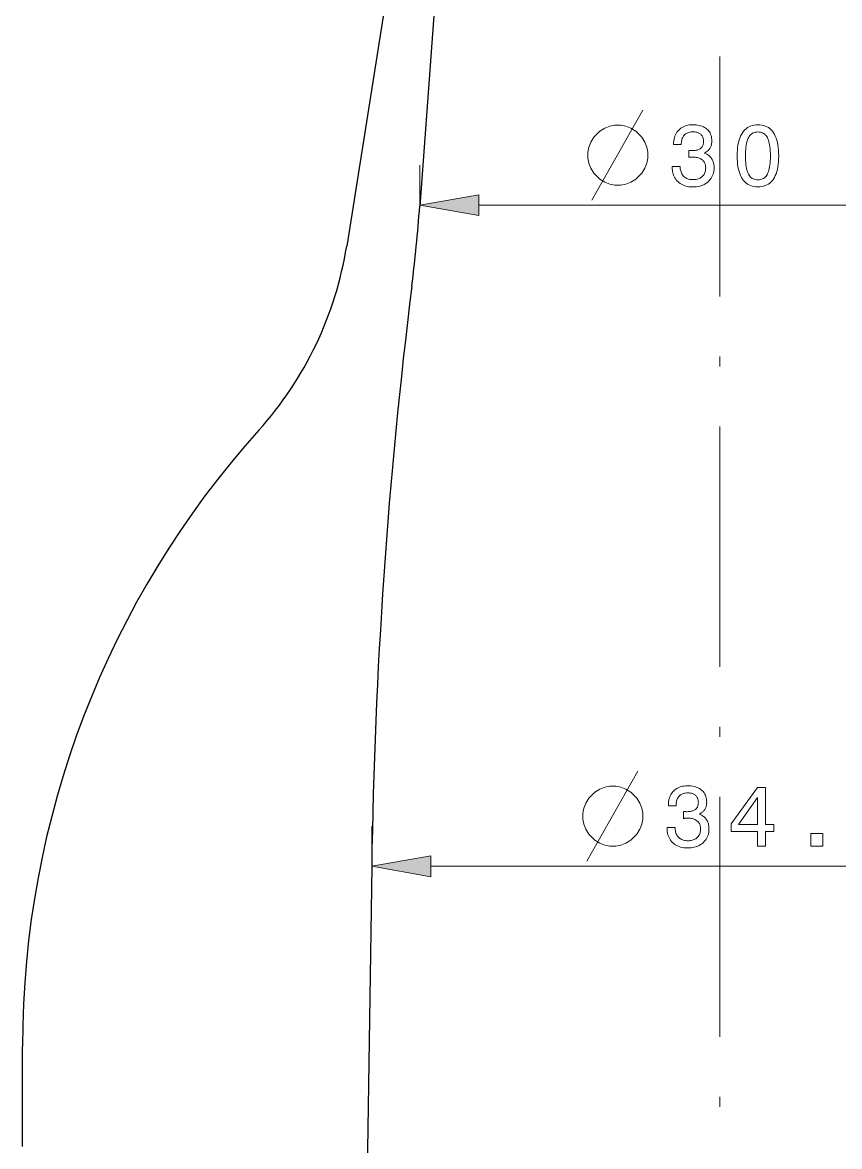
# Model space of a CAD drawing. Extents: x 0 to 297, y 0 to 547.
# Drawn here: x 110.8 to 151.6, y 246.9 to 303 of the extents above; entities that cross this region are included whole.
import ezdxf

# ---------------------------------------------------------------- set-up
doc = ezdxf.new("R2010")
doc.units = 0
doc.linetypes.add('DASHDOT', pattern=[18.5, 12, -3, 0.5, -3])

msp = doc.modelspace()

# ---------------------------------------------------------------- linework, layer by layer
at = {"color": 7, "linetype": 'DASHDOT', "lineweight": 13}
msp.add_line((145.6, 356.838), (145.6, 125.691), dxfattribs=at)
at = {"color": 7, "lineweight": 30}
for p, q in [((132.95, 325.858), (130.6, 293.858)), ((130.773, 315.858), (126.95, 291.858)), ((128.2, 260.858), (127.6, 219.158))]:
    msp.add_line(p, q, dxfattribs=at)
at = {"color": 7, "lineweight": 13, "ltscale": 0.051085}
msp.add_line((130.6, 293.858), (130.6, 295.901), dxfattribs=at)
at = {"color": 7, "lineweight": 13}
for p, q in [((133.555, 293.901), (157.646, 293.901)), ((131.155, 260.865), (160.046, 260.865))]:
    msp.add_line(p, q, dxfattribs=at)
at = {"color": 7, "lineweight": 13, "ltscale": 0.050185}
msp.add_line((128.2, 260.858), (128.2, 262.865), dxfattribs=at)
at = {"color": 7, "lineweight": 30, "ltscale": 0.125}
msp.add_line((110.75, 246.858), (110.75, 251.858), dxfattribs=at)
at = {"color": 7, "lineweight": 13}
for points in [[(139.204, 294.151), (140.904, 297.151), (141.754, 298.651)], [(138.948, 261.115), (140.648, 264.115), (141.498, 265.615)]]:
    msp.add_lwpolyline(points, dxfattribs=at)
for points in [[(140.654, 297.901), (140.354, 297.901), (140.104, 297.851), (139.854, 297.751), (139.604, 297.601), (139.304, 297.301), (139.154, 297.051), (139.054, 296.801), (139.004, 296.551), (139.004, 296.251), (139.054, 296.001), (139.154, 295.751), (139.304, 295.501), (139.604, 295.201), (139.854, 295.051), (140.104, 294.951), (140.354, 294.901), (140.654, 294.901), (140.904, 294.951), (141.154, 295.051), (141.404, 295.201), (141.704, 295.501), (141.854, 295.751), (141.954, 296.001), (142.004, 296.251), (142.004, 296.551), (141.954, 296.801), (141.854, 297.051), (141.704, 297.301), (141.404, 297.601), (141.154, 297.751), (140.904, 297.851)], [(143.215, 295.842), (143.613, 295.842), (143.616, 295.78), (143.622, 295.721), (143.632, 295.665), (143.644, 295.611), (143.66, 295.561), (143.679, 295.513), (143.701, 295.469), (143.727, 295.427), (143.755, 295.388), (143.787, 295.352), (143.822, 295.318), (143.86, 295.289), (143.9, 295.263), (143.943, 295.24), (143.988, 295.221), (144.037, 295.205), (144.088, 295.193), (144.141, 295.185), (144.198, 295.179), (144.256, 295.178), (144.314, 295.179), (144.37, 295.184), (144.422, 295.192), (144.473, 295.203), (144.52, 295.217), (144.566, 295.235), (144.608, 295.255), (144.648, 295.279), (144.686, 295.306), (144.721, 295.336), (144.754, 295.369), (144.782, 295.404), (144.808, 295.441), (144.83, 295.481), (144.849, 295.523), (144.864, 295.568), (144.876, 295.615), (144.884, 295.664), (144.889, 295.716), (144.891, 295.77), (144.889, 295.819), (144.884, 295.866), (144.876, 295.911), (144.864, 295.953), (144.849, 295.993), (144.831, 296.031), (144.809, 296.067), (144.784, 296.101), (144.755, 296.132), (144.723, 296.161), (144.689, 296.188), (144.651, 296.212), (144.611, 296.233), (144.568, 296.251), (144.522, 296.266), (144.473, 296.279), (144.422, 296.289), (144.368, 296.296), (144.312, 296.3), (144.252, 296.301), (144.244, 296.301), (144.235, 296.301), (144.227, 296.301), (144.218, 296.301), (144.209, 296.301), (144.2, 296.301), (144.191, 296.3), (144.182, 296.3), (144.173, 296.3), (144.164, 296.299), (144.154, 296.299), (144.144, 296.298), (144.133, 296.298), (144.122, 296.297), (144.11, 296.297), (144.097, 296.296), (144.084, 296.295), (144.071, 296.294), (144.056, 296.294), (144.041, 296.293), (144.041, 296.632), (144.051, 296.632), (144.06, 296.631), (144.069, 296.631), (144.078, 296.631), (144.087, 296.63), (144.096, 296.63), (144.104, 296.63), (144.113, 296.63), (144.122, 296.629), (144.13, 296.629), (144.138, 296.629), (144.147, 296.629), (144.155, 296.629), (144.163, 296.628), (144.171, 296.628), (144.178, 296.628), (144.186, 296.628), (144.193, 296.628), (144.201, 296.628), (144.208, 296.628), (144.265, 296.629), (144.318, 296.633), (144.369, 296.638), (144.417, 296.646), (144.461, 296.657), (144.503, 296.669), (144.541, 296.684), (144.577, 296.702), (144.61, 296.721), (144.639, 296.743), (144.666, 296.767), (144.69, 296.794), (144.711, 296.823), (144.729, 296.854), (144.744, 296.888), (144.757, 296.924), (144.767, 296.963), (144.774, 297.004), (144.778, 297.048), (144.779, 297.094), (144.778, 297.138), (144.774, 297.181), (144.767, 297.221), (144.758, 297.259), (144.745, 297.295), (144.73, 297.329), (144.713, 297.361), (144.692, 297.391), (144.669, 297.418), (144.643, 297.444), (144.615, 297.467), (144.584, 297.488), (144.551, 297.506), (144.516, 297.522), (144.478, 297.536), (144.437, 297.547), (144.395, 297.555), (144.35, 297.561), (144.302, 297.565), (144.252, 297.566), (144.196, 297.565), (144.143, 297.56), (144.093, 297.552), (144.045, 297.54), (144, 297.526), (143.958, 297.508), (143.919, 297.487), (143.882, 297.462), (143.848, 297.435), (143.817, 297.404), (143.789, 297.37), (143.763, 297.333), (143.741, 297.293), (143.722, 297.25), (143.705, 297.204), (143.692, 297.154), (143.682, 297.102), (143.674, 297.047), (143.67, 296.989), (143.668, 296.927), (143.285, 296.927), (143.285, 296.957), (143.287, 297.043), (143.295, 297.126), (143.308, 297.205), (143.326, 297.281), (143.349, 297.353), (143.377, 297.421), (143.41, 297.486), (143.449, 297.547), (143.492, 297.605), (143.541, 297.659), (143.594, 297.709), (143.65, 297.753), (143.71, 297.792), (143.774, 297.826), (143.841, 297.855), (143.912, 297.879), (143.987, 297.897), (144.065, 297.91), (144.146, 297.918), (144.231, 297.92), (144.321, 297.918), (144.407, 297.912), (144.488, 297.901), (144.566, 297.886), (144.639, 297.867), (144.708, 297.844), (144.773, 297.816), (144.834, 297.784), (144.891, 297.748), (144.944, 297.707), (144.992, 297.663), (145.035, 297.616), (145.073, 297.565), (145.106, 297.51), (145.134, 297.452), (145.156, 297.391), (145.174, 297.327), (145.187, 297.259), (145.194, 297.188), (145.197, 297.113), (145.196, 297.07), (145.193, 297.029), (145.188, 296.988), (145.181, 296.949), (145.173, 296.912), (145.162, 296.875), (145.15, 296.84), (145.135, 296.806), (145.119, 296.773), (145.101, 296.742), (145.081, 296.712), (145.059, 296.683), (145.035, 296.656), (145.009, 296.631), (144.982, 296.606), (144.953, 296.584), (144.922, 296.563), (144.889, 296.543), (144.854, 296.525), (144.817, 296.508), (144.865, 296.489), (144.91, 296.469), (144.952, 296.446), (144.993, 296.421), (145.03, 296.395), (145.066, 296.366), (145.099, 296.335), (145.13, 296.303), (145.159, 296.268), (145.185, 296.232), (145.209, 296.193), (145.23, 296.153), (145.249, 296.111), (145.265, 296.068), (145.279, 296.022), (145.291, 295.975), (145.299, 295.927), (145.306, 295.876), (145.309, 295.824), (145.311, 295.77), (145.308, 295.685), (145.299, 295.604), (145.284, 295.526), (145.263, 295.452), (145.237, 295.381), (145.204, 295.313), (145.166, 295.249), (145.122, 295.188), (145.072, 295.13), (145.015, 295.076), (144.954, 295.027), (144.89, 294.982), (144.821, 294.943), (144.748, 294.909), (144.672, 294.88), (144.591, 294.857), (144.507, 294.839), (144.419, 294.825), (144.327, 294.818), (144.231, 294.815), (144.14, 294.818), (144.053, 294.826), (143.97, 294.839), (143.89, 294.859), (143.814, 294.883), (143.742, 294.913), (143.674, 294.948), (143.609, 294.989), (143.548, 295.035), (143.491, 295.087), (143.439, 295.143), (143.392, 295.203), (143.35, 295.266), (143.314, 295.334), (143.284, 295.404), (143.259, 295.479), (143.24, 295.557), (143.226, 295.638), (143.218, 295.723), (143.215, 295.812)], [(146.462, 296.365), (146.464, 296.513), (146.472, 296.654), (146.486, 296.788), (146.504, 296.915), (146.528, 297.035), (146.557, 297.147), (146.592, 297.252), (146.632, 297.349), (146.677, 297.44), (146.727, 297.523), (146.783, 297.599), (146.843, 297.666), (146.909, 297.726), (146.979, 297.777), (147.054, 297.821), (147.133, 297.857), (147.218, 297.885), (147.308, 297.905), (147.402, 297.916), (147.501, 297.92), (147.601, 297.916), (147.696, 297.905), (147.786, 297.885), (147.871, 297.857), (147.951, 297.822), (148.026, 297.778), (148.096, 297.727), (148.161, 297.668), (148.221, 297.601), (148.276, 297.526), (148.326, 297.444), (148.37, 297.354), (148.41, 297.256), (148.444, 297.151), (148.473, 297.039), (148.496, 296.919), (148.515, 296.791), (148.528, 296.657), (148.536, 296.514), (148.538, 296.365), (148.536, 296.215), (148.528, 296.073), (148.515, 295.939), (148.496, 295.812), (148.473, 295.693), (148.444, 295.581), (148.41, 295.476), (148.37, 295.379), (148.326, 295.289), (148.276, 295.207), (148.221, 295.133), (148.161, 295.066), (148.096, 295.007), (148.026, 294.956), (147.951, 294.913), (147.871, 294.878), (147.786, 294.85), (147.696, 294.831), (147.601, 294.819), (147.501, 294.815), (147.402, 294.819), (147.308, 294.831), (147.218, 294.85), (147.133, 294.878), (147.054, 294.914), (146.979, 294.957), (146.909, 295.008), (146.843, 295.067), (146.783, 295.134), (146.727, 295.209), (146.677, 295.292), (146.632, 295.382), (146.592, 295.479), (146.557, 295.583), (146.528, 295.695), (146.504, 295.814), (146.486, 295.941), (146.472, 296.075), (146.464, 296.216)], [(146.875, 296.365), (146.876, 296.244), (146.881, 296.13), (146.889, 296.023), (146.899, 295.922), (146.913, 295.828), (146.93, 295.74), (146.949, 295.659), (146.972, 295.585), (146.998, 295.518), (147.027, 295.457), (147.059, 295.402), (147.094, 295.353), (147.133, 295.31), (147.175, 295.273), (147.221, 295.241), (147.27, 295.215), (147.323, 295.195), (147.379, 295.181), (147.438, 295.172), (147.501, 295.169), (147.564, 295.172), (147.624, 295.181), (147.68, 295.195), (147.733, 295.215), (147.782, 295.24), (147.827, 295.272), (147.869, 295.309), (147.908, 295.351), (147.943, 295.4), (147.974, 295.454), (148.003, 295.514), (148.028, 295.581), (148.05, 295.655), (148.069, 295.736), (148.086, 295.824), (148.099, 295.918), (148.11, 296.02), (148.117, 296.128), (148.121, 296.243), (148.123, 296.365), (148.121, 296.487), (148.117, 296.602), (148.11, 296.711), (148.099, 296.812), (148.086, 296.907), (148.069, 296.995), (148.05, 297.076), (148.028, 297.15), (148.003, 297.217), (147.974, 297.277), (147.943, 297.331), (147.908, 297.38), (147.869, 297.423), (147.827, 297.46), (147.782, 297.491), (147.733, 297.516), (147.68, 297.536), (147.624, 297.551), (147.564, 297.559), (147.501, 297.562), (147.438, 297.559), (147.379, 297.551), (147.323, 297.536), (147.27, 297.516), (147.221, 297.49), (147.175, 297.458), (147.133, 297.421), (147.094, 297.378), (147.059, 297.329), (147.027, 297.274), (146.998, 297.213), (146.972, 297.146), (146.949, 297.072), (146.93, 296.991), (146.913, 296.903), (146.899, 296.809), (146.889, 296.708), (146.881, 296.6), (146.876, 296.486)], [(133.555, 294.422), (130.6, 293.901), (133.555, 293.38)], [(140.398, 264.865), (140.098, 264.865), (139.848, 264.815), (139.598, 264.715), (139.348, 264.565), (139.048, 264.265), (138.898, 264.015), (138.798, 263.765), (138.748, 263.515), (138.748, 263.215), (138.798, 262.965), (138.898, 262.715), (139.048, 262.465), (139.348, 262.165), (139.598, 262.015), (139.848, 261.915), (140.098, 261.865), (140.398, 261.865), (140.648, 261.915), (140.898, 262.015), (141.148, 262.165), (141.448, 262.465), (141.598, 262.715), (141.698, 262.965), (141.748, 263.215), (141.748, 263.515), (141.698, 263.765), (141.598, 264.015), (141.448, 264.265), (141.148, 264.565), (140.898, 264.715), (140.648, 264.815)], [(142.959, 262.806), (143.357, 262.806), (143.36, 262.744), (143.366, 262.685), (143.375, 262.629), (143.388, 262.575), (143.404, 262.525), (143.423, 262.477), (143.445, 262.433), (143.47, 262.391), (143.499, 262.352), (143.531, 262.316), (143.566, 262.282), (143.603, 262.253), (143.644, 262.227), (143.687, 262.204), (143.732, 262.185), (143.78, 262.169), (143.831, 262.157), (143.885, 262.149), (143.941, 262.143), (144, 262.142), (144.058, 262.143), (144.113, 262.148), (144.166, 262.156), (144.216, 262.167), (144.264, 262.181), (144.309, 262.199), (144.352, 262.219), (144.392, 262.243), (144.43, 262.27), (144.465, 262.3), (144.497, 262.333), (144.526, 262.368), (144.552, 262.405), (144.574, 262.445), (144.592, 262.487), (144.608, 262.532), (144.619, 262.579), (144.628, 262.628), (144.633, 262.68), (144.635, 262.734), (144.633, 262.783), (144.628, 262.83), (144.62, 262.875), (144.608, 262.917), (144.593, 262.957), (144.574, 262.995), (144.553, 263.031), (144.527, 263.065), (144.499, 263.096), (144.467, 263.125), (144.432, 263.152), (144.395, 263.176), (144.354, 263.197), (144.311, 263.215), (144.266, 263.23), (144.217, 263.243), (144.166, 263.253), (144.112, 263.26), (144.055, 263.264), (143.996, 263.265), (143.987, 263.265), (143.979, 263.265), (143.97, 263.265), (143.962, 263.265), (143.953, 263.265), (143.944, 263.265), (143.935, 263.264), (143.926, 263.264), (143.917, 263.264), (143.907, 263.263), (143.898, 263.263), (143.888, 263.262), (143.877, 263.262), (143.866, 263.261), (143.854, 263.261), (143.841, 263.26), (143.828, 263.259), (143.814, 263.258), (143.8, 263.258), (143.785, 263.257), (143.785, 263.596), (143.794, 263.596), (143.803, 263.595), (143.813, 263.595), (143.822, 263.595), (143.83, 263.594), (143.839, 263.594), (143.848, 263.594), (143.857, 263.594), (143.865, 263.593), (143.874, 263.593), (143.882, 263.593), (143.89, 263.593), (143.898, 263.593), (143.906, 263.592), (143.914, 263.592), (143.922, 263.592), (143.93, 263.592), (143.937, 263.592), (143.944, 263.592), (143.952, 263.592), (144.008, 263.593), (144.062, 263.597), (144.113, 263.602), (144.16, 263.61), (144.205, 263.621), (144.247, 263.633), (144.285, 263.648), (144.321, 263.666), (144.353, 263.685), (144.383, 263.707), (144.409, 263.731), (144.433, 263.758), (144.454, 263.787), (144.473, 263.818), (144.488, 263.852), (144.501, 263.888), (144.51, 263.927), (144.517, 263.968), (144.522, 264.012), (144.523, 264.058), (144.522, 264.102), (144.518, 264.145), (144.511, 264.185), (144.501, 264.223), (144.489, 264.259), (144.474, 264.293), (144.456, 264.325), (144.436, 264.355), (144.413, 264.382), (144.387, 264.408), (144.359, 264.431), (144.328, 264.452), (144.295, 264.47), (144.259, 264.486), (144.221, 264.5), (144.181, 264.511), (144.138, 264.519), (144.093, 264.525), (144.046, 264.529), (143.996, 264.53), (143.94, 264.529), (143.887, 264.524), (143.836, 264.516), (143.789, 264.504), (143.744, 264.49), (143.702, 264.472), (143.662, 264.451), (143.626, 264.426), (143.592, 264.399), (143.561, 264.368), (143.532, 264.334), (143.507, 264.297), (143.485, 264.257), (143.465, 264.214), (143.449, 264.168), (143.436, 264.118), (143.425, 264.066), (143.418, 264.011), (143.413, 263.953), (143.412, 263.891), (143.028, 263.891), (143.028, 263.921), (143.031, 264.007), (143.038, 264.09), (143.051, 264.169), (143.069, 264.245), (143.092, 264.317), (143.12, 264.385), (143.154, 264.45), (143.192, 264.511), (143.236, 264.569), (143.284, 264.623), (143.337, 264.673), (143.394, 264.717), (143.454, 264.756), (143.518, 264.79), (143.585, 264.819), (143.656, 264.843), (143.73, 264.861), (143.808, 264.874), (143.89, 264.882), (143.975, 264.884), (144.065, 264.882), (144.15, 264.876), (144.232, 264.865), (144.309, 264.85), (144.383, 264.831), (144.452, 264.808), (144.517, 264.78), (144.578, 264.748), (144.635, 264.712), (144.687, 264.671), (144.735, 264.627), (144.778, 264.58), (144.816, 264.529), (144.849, 264.474), (144.877, 264.416), (144.9, 264.355), (144.918, 264.291), (144.93, 264.223), (144.938, 264.152), (144.94, 264.077), (144.939, 264.034), (144.937, 263.993), (144.932, 263.952), (144.925, 263.913), (144.916, 263.876), (144.906, 263.839), (144.893, 263.804), (144.879, 263.77), (144.863, 263.737), (144.844, 263.706), (144.824, 263.676), (144.802, 263.647), (144.779, 263.62), (144.753, 263.595), (144.726, 263.57), (144.696, 263.548), (144.665, 263.527), (144.632, 263.507), (144.598, 263.489), (144.561, 263.472), (144.608, 263.453), (144.653, 263.432), (144.696, 263.41), (144.736, 263.385), (144.774, 263.359), (144.81, 263.33), (144.843, 263.299), (144.874, 263.267), (144.903, 263.232), (144.929, 263.196), (144.953, 263.157), (144.974, 263.117), (144.993, 263.075), (145.009, 263.032), (145.023, 262.986), (145.034, 262.939), (145.043, 262.891), (145.049, 262.84), (145.053, 262.788), (145.054, 262.734), (145.051, 262.649), (145.042, 262.568), (145.028, 262.49), (145.007, 262.416), (144.98, 262.345), (144.948, 262.277), (144.91, 262.213), (144.865, 262.152), (144.815, 262.094), (144.759, 262.04), (144.698, 261.991), (144.633, 261.946), (144.565, 261.907), (144.492, 261.873), (144.415, 261.844), (144.335, 261.821), (144.251, 261.802), (144.163, 261.789), (144.071, 261.782), (143.975, 261.779), (143.884, 261.782), (143.797, 261.79), (143.713, 261.803), (143.634, 261.823), (143.558, 261.847), (143.486, 261.877), (143.417, 261.912), (143.353, 261.953), (143.292, 261.999), (143.235, 262.051), (143.182, 262.107), (143.135, 262.167), (143.094, 262.23), (143.058, 262.298), (143.028, 262.368), (143.003, 262.443), (142.984, 262.521), (142.97, 262.602), (142.961, 262.687), (142.959, 262.776)], [(147.483, 261.865), (147.483, 262.608), (146.165, 262.608), (146.165, 262.987), (147.479, 264.798), (147.871, 264.798), (147.871, 262.953), (148.299, 262.953), (148.299, 262.608), (147.871, 262.608), (147.871, 261.865)], [(146.528, 262.953), (147.483, 262.953), (147.483, 264.296)], [(150.146, 261.865), (150.146, 262.508), (150.742, 262.508), (150.742, 261.865)], [(131.155, 261.386), (128.2, 260.865), (131.155, 260.344)]]:
    msp.add_lwpolyline(points, close=True, dxfattribs=at)
at = {"color": 7, "lineweight": 30}
for centre, radius, start, end in [((50.812, 299.718), 80.003, 352.91586, 355.79983), ((109.174, 294.689), 18, 318.0404, 350.9507), ((394.309, 257.029), 266.136, 172.91581, 179.17566), ((156.811, 251.858), 46.06, 138.0403, 180)]:
    msp.add_arc(centre, radius, start, end, dxfattribs=at)
at = {"color": 7, "lineweight": 13}
for points in [[(133.555, 294.422), (130.6, 293.901), (133.555, 294.422), (133.555, 293.38)], [(131.155, 261.386), (128.2, 260.865), (131.155, 261.386), (131.155, 260.344)]]:
    msp.add_solid(points, dxfattribs=at)

doc.saveas('drawing.dxf')
